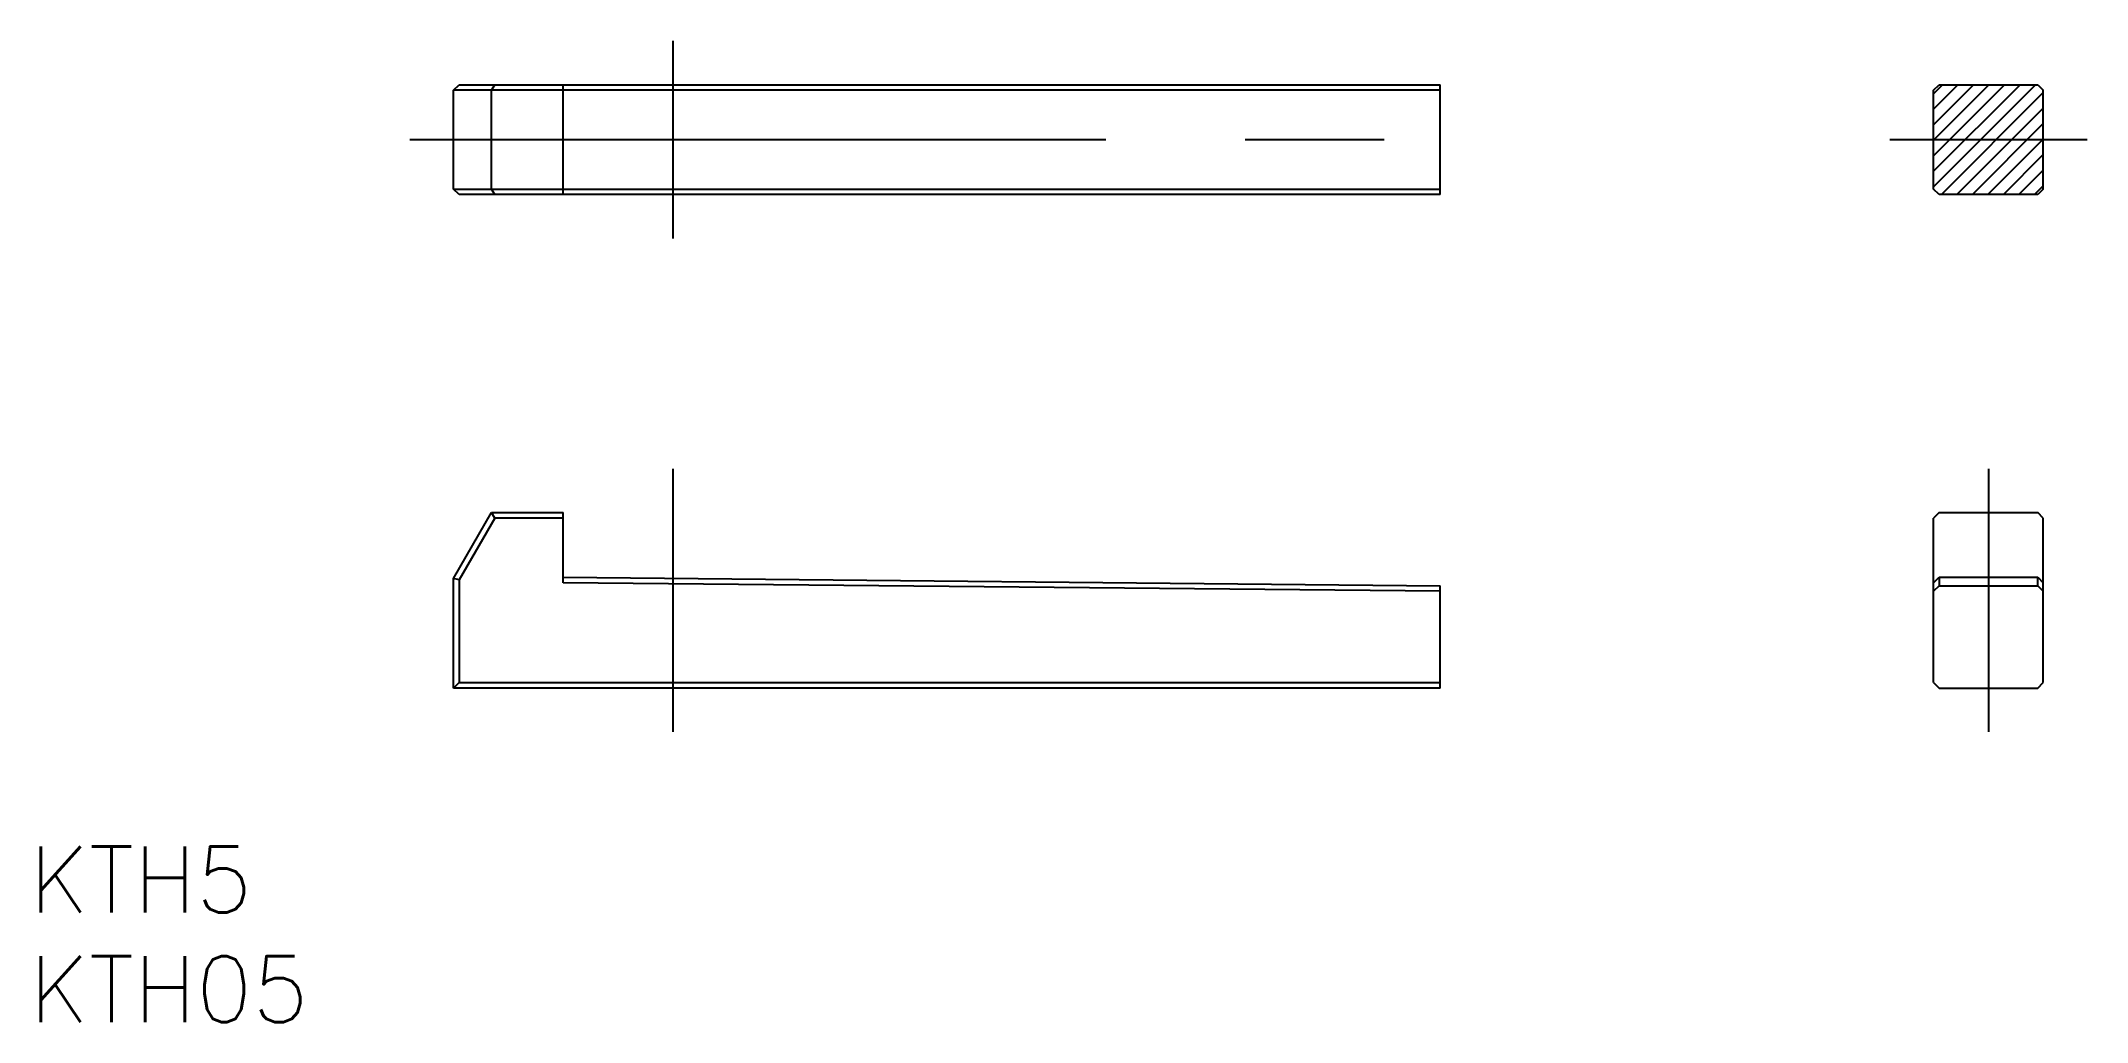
# Model space of a CAD drawing. Extents: x -28.8 to 64.5, y -15.2 to 29.5.
import ezdxf

# ---------------------------------------------------------------- set-up
doc = ezdxf.new("R2010")
doc.units = 0
doc.linetypes.add('CENTER', pattern=[50.8, 31.75, -6.35, 6.35, -6.35])
doc.layers.get('0').update_dxf_attribs({"linetype": 'CONTINUOUS'})
doc.layers.add('CENTER', color=1, linetype='CENTER')
doc.styles.get("Standard").update_dxf_attribs({"font": 'txt.shx', "height": 3, "bigfont": 'bigfont.shx'})

msp = doc.modelspace()

# ---------------------------------------------------------------- linework, layer by layer
at = {"color": 7, "linetype": 'CONTINUOUS'}
for p, q in [((-10, 27.25), (-9.75, 27.5)), ((35, 27.25), (-10, 27.25)), ((-10, 22.75), (-10, 27.25)), ((-9.75, 27.5), (35, 27.5)), ((-8.268, 27.25), (-8.124, 27.5)), ((-8.268, 22.75), (-8.268, 27.25)), ((-5, 22.5), (-5, 27.5)), ((35, 22.5), (35, 27.5)), ((57.5, 27.25), (57.75, 27.5)), ((57.5, 22.75), (57.5, 27.25)), ((57.75, 27.5), (62.25, 27.5)), ((62.25, 27.5), (62.5, 27.25)), ((62.5, 22.75), (62.5, 27.25)), ((-10, 22.75), (35, 22.75)), ((-9.75, 22.5), (-10, 22.75)), ((35, 22.5), (-9.75, 22.5)), ((-8.124, 22.5), (-8.268, 22.75)), ((57.75, 22.5), (57.5, 22.75)), ((62.25, 22.5), (57.75, 22.5)), ((62.5, 22.75), (62.25, 22.5)), ((-10, 5), (-8.268, 8)), ((-8.124, 7.75), (-9.75, 4.933)), ((-8.268, 8), (-5, 8)), ((-8.124, 7.75), (-8.268, 8)), ((-5, 7.75), (-8.124, 7.75)), ((-5, 4.798), (-5, 8)), ((57.75, 8), (57.5, 7.75)), ((57.5, 0.25), (57.5, 7.75)), ((57.75, 8), (62.25, 8)), ((62.5, 7.75), (62.25, 8)), ((62.5, 0.25), (62.5, 7.75)), ((-10, 0), (-10, 5)), ((-9.75, 4.933), (-10, 5)), ((-9.75, 4.933), (-9.75, 0.25)), ((-5, 5.048), (35, 4.663)), ((35, 4.413), (-5, 4.798)), ((57.5, 4.798), (57.75, 5.048)), ((57.75, 5.048), (62.25, 5.048)), ((57.75, 5.048), (57.75, 4.663)), ((62.25, 4.663), (62.25, 5.048)), ((62.25, 5.048), (62.5, 4.798)), ((35, 0), (35, 4.663)), ((57.75, 4.663), (57.5, 4.413)), ((57.75, 4.663), (62.25, 4.663)), ((62.5, 4.413), (62.25, 4.663)), ((-9.75, 0.25), (-10, 0)), ((35, 0), (-10, 0)), ((-9.75, 0.25), (35, 0.25)), ((57.5, 0.25), (57.75, 0)), ((57.75, 0), (62.25, 0)), ((62.25, 0), (62.5, 0.25))]:
    msp.add_line(p, q, dxfattribs=at)
at = {"color": 3, "linetype": 'CONTINUOUS'}
for p, q in [((57.5, 27.094), (57.906, 27.5)), ((57.5, 26.387), (58.613, 27.5)), ((57.5, 25.68), (59.32, 27.5)), ((57.5, 24.973), (60.027, 27.5)), ((57.5, 24.266), (60.734, 27.5)), ((57.5, 23.559), (61.441, 27.5)), ((57.5, 22.852), (62.148, 27.5)), ((57.855, 22.5), (62.5, 27.145)), ((58.562, 22.5), (62.5, 26.438)), ((59.27, 22.5), (62.5, 25.73)), ((59.977, 22.5), (62.5, 25.023)), ((60.684, 22.5), (62.5, 24.316)), ((61.391, 22.5), (62.5, 23.609)), ((62.098, 22.5), (62.5, 22.902))]:
    msp.add_line(p, q, dxfattribs=at)
at = {"layer": 'CENTER', "color": 1, "linetype": 'CENTER'}
for p, q in [((0, 29.5), (0, 20.5)), ((-12, 25), (37, 25)), ((55.5, 25), (64.5, 25)), ((0, 10), (0, -2)), ((60, 10), (60, -2))]:
    msp.add_line(p, q, dxfattribs=at)

# ---------------------------------------------------------------- texts
at = {"color": 7, "linetype": 'CONTINUOUS'}
for s, p in [('KTH5', (-29.333, -10.228)), ('KTH05', (-29.333, -15.228))]:
    msp.add_text(s, height=3, dxfattribs=at).set_placement(p)

doc.saveas('drawing.dxf')
